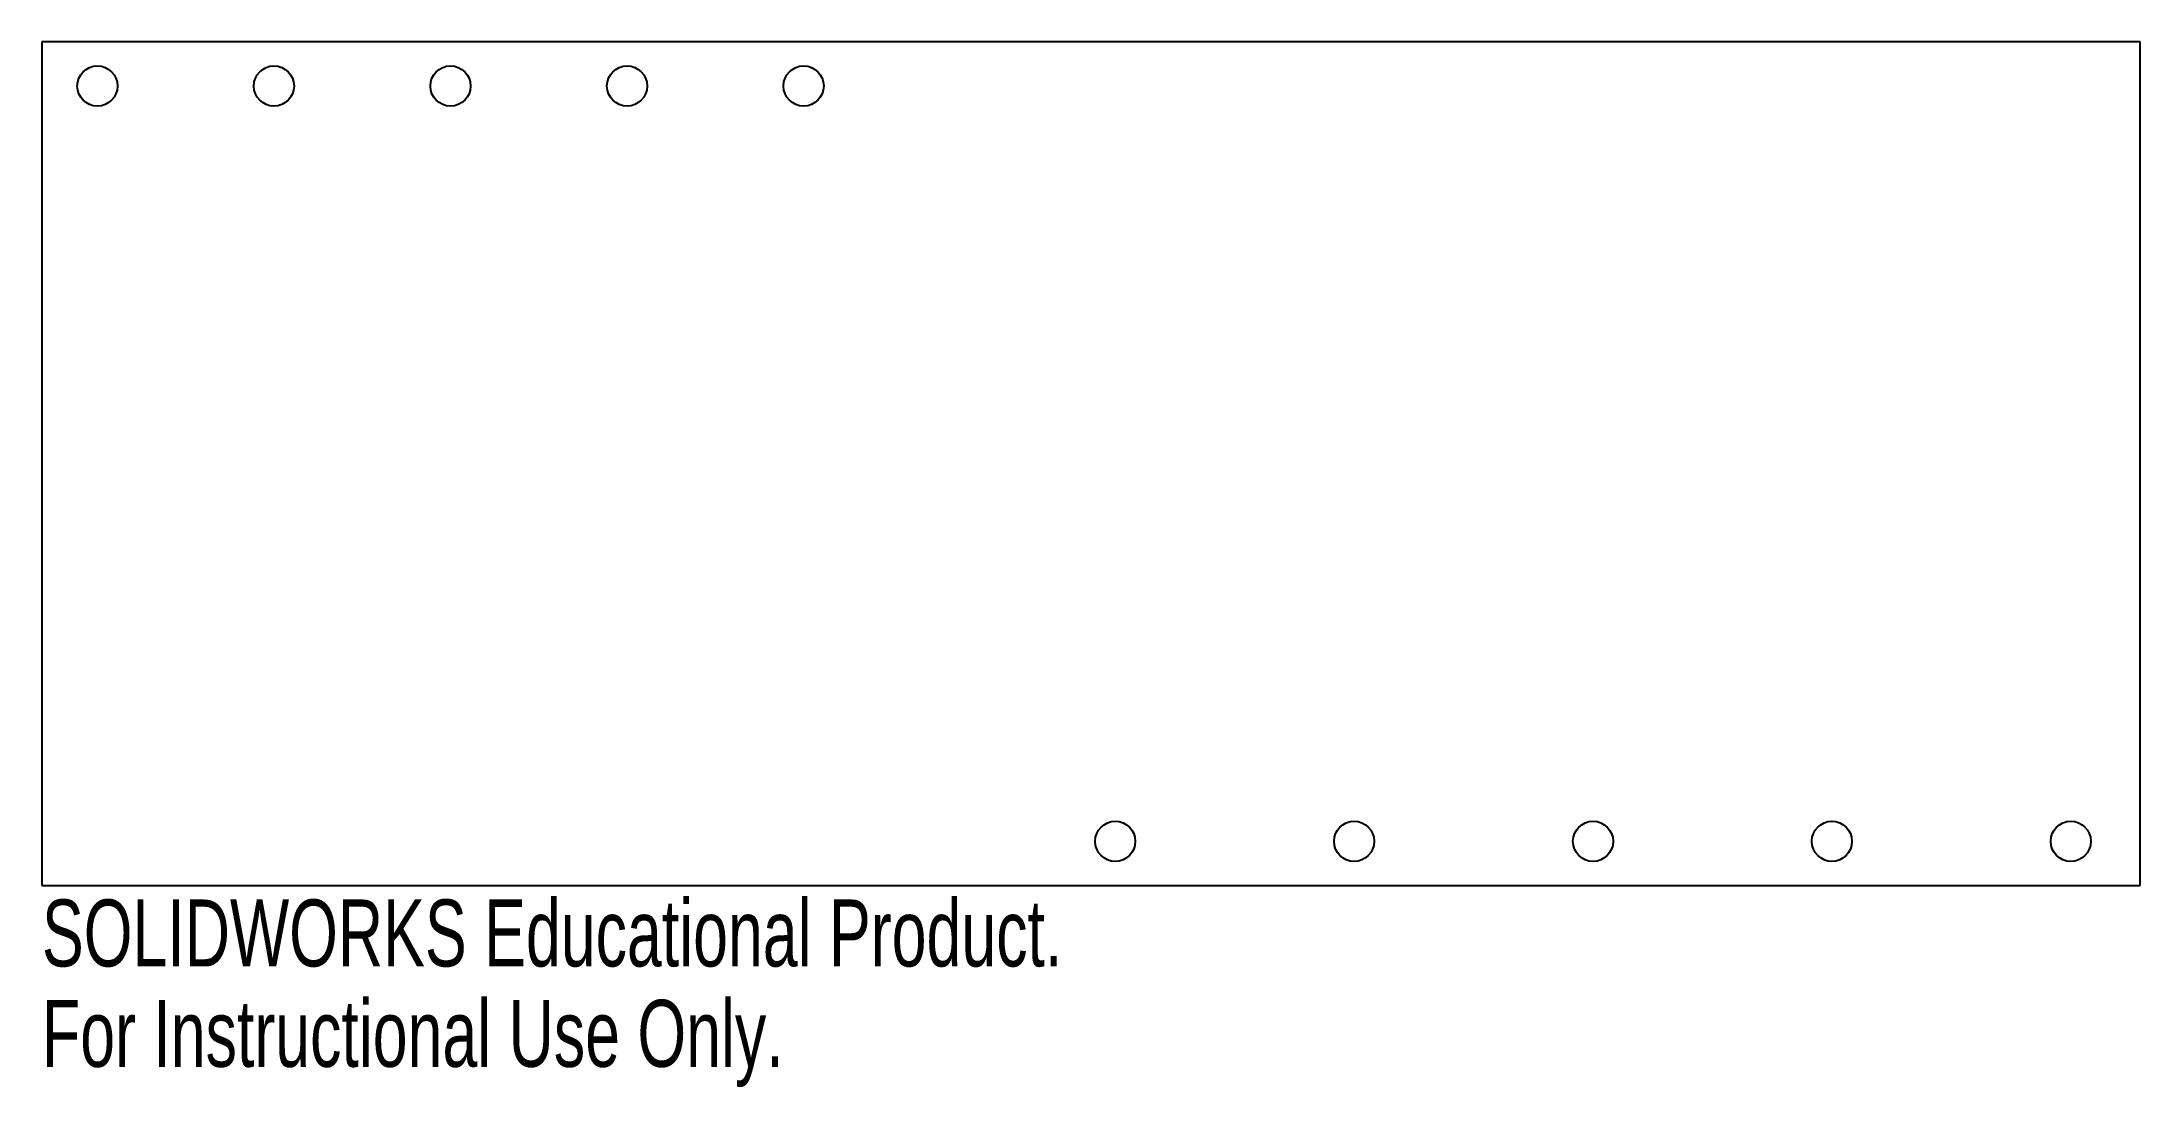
# Model space of a CAD drawing. Header units: millimetres. Extents: x -76 to 76, y -45 to 30.
import ezdxf

# ---------------------------------------------------------------- set-up
doc = ezdxf.new("R2010")
doc.units = ezdxf.units.MM
doc.styles.add('SLDTEXTSTYLE0', font='TXT', dxfattribs={"width": 0.7})

msp = doc.modelspace()

# ---------------------------------------------------------------- linework, layer by layer
at = {"color": 7, "linetype": 'Continuous', "lineweight": 25}
for p, q in [((75.75, 30.45), (-75.75, 30.45)), ((-75.75, 30.45), (-75.75, -30.45)), ((75.75, -30.45), (75.75, 30.45)), ((-75.75, -30.45), (75.75, -30.45))]:
    msp.add_line(p, q, dxfattribs=at)
for centre in [(-71.75, 27.27), (-59, 27.27), (-46.25, 27.27), (-33.5, 27.27), (-20.75, 27.27), (1.75, -27.27), (19, -27.27), (36.25, -27.27), (53.5, -27.27), (70.75, -27.27)]:
    msp.add_circle(centre, 1.45, dxfattribs=at)

# ---------------------------------------------------------------- texts
at = {"color": 7, "linetype": 'Continuous', "char_height": 4.8336, "attachment_point": 1, "style": 'SLDTEXTSTYLE0'}
for s, insert in [('SOLIDWORKS Educational Product.', (-75.75, -31.47)), ('For Instructional Use Only.', (-75.75, -38.72))]:
    msp.add_mtext(s, dxfattribs=dict(at, insert=insert))

doc.saveas('drawing.dxf')
